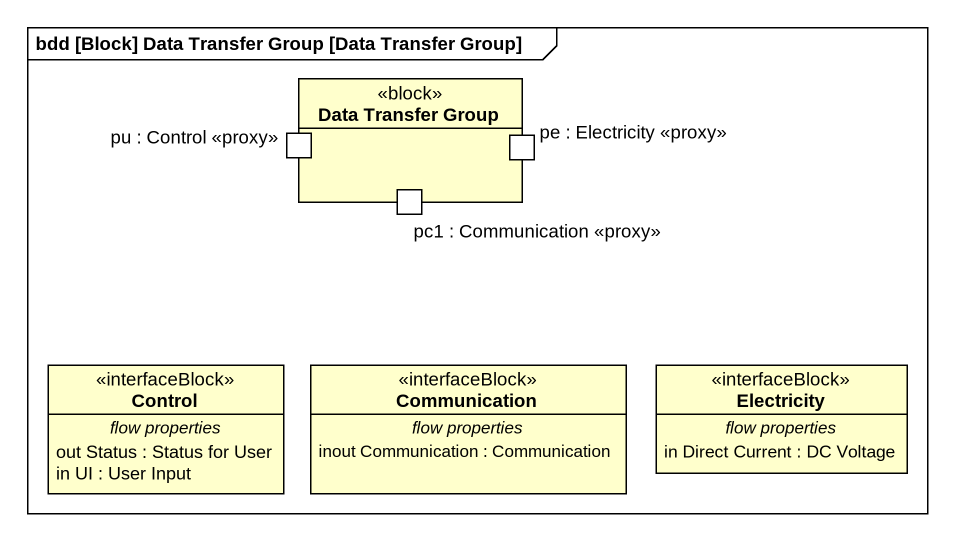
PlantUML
@startuml
mainframe bdd [Block] Data Transfer Group [Data Transfer Group]
allowmixing
hide circle
hide empty members
rectangle "Data Transfer Group" as Data_Transfer_Group <<block>> {
  port "pu : Control <<proxy>>" as pu_Control_proxy
  port "pe : Electricity <<proxy>>" as pe_Electricity_proxy
  port "pc1 : Communication <<proxy>>" as pc1_Communication_proxy
}
class "Control" as Control_ <<interfaceBlock>> {
  -- flow properties --
  out Status : Status for User
  in UI : User Input
}
class Communication <<interfaceBlock>> {
  -- flow properties --
  inout Communication : Communication
}
class Electricity <<interfaceBlock>> {
  -- flow properties --
  in Direct Current : DC Voltage
}
@enduml
